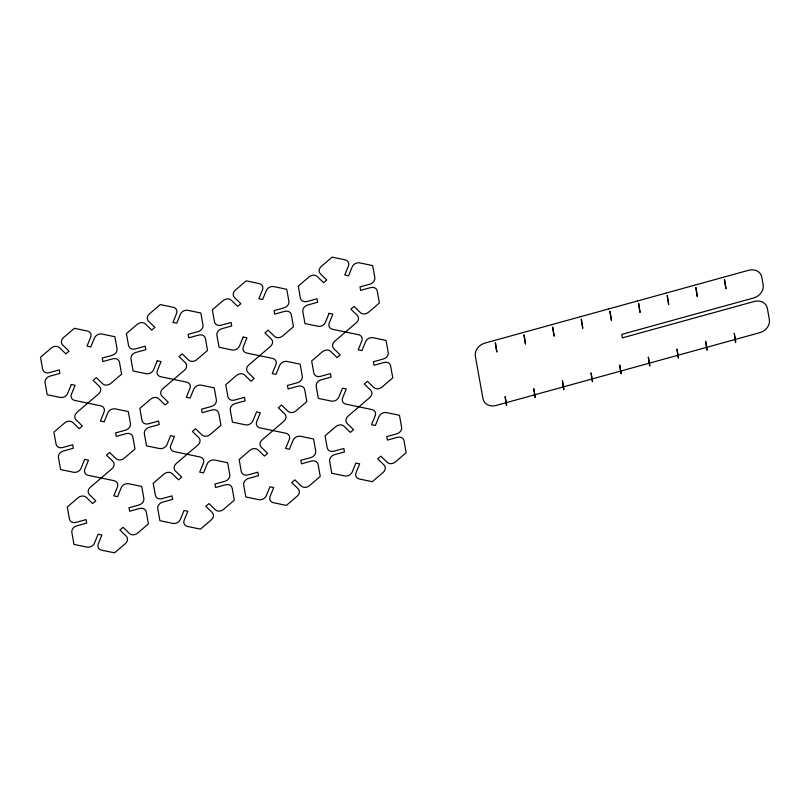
<?xml version="1.0" encoding="UTF-8"?>
<svg xmlns="http://www.w3.org/2000/svg" width="810" height="810" viewBox="0 0 810 810"><rect width="100%" height="100%" fill="white"/><g stroke="black" fill="none" stroke-linecap="round" stroke-linejoin="round"><path stroke-width="1.21" d="M493.948 340.595L485.038 343.055A12.008 9.993 -28 0 0 475.369 356.208L482.952 398.621A12.008 9.993 -28 0 0 496.196 405.435L505.116 402.975M494.232 340.524L522.592 332.687M522.875 332.616L551.235 324.79M551.519 324.709L579.869 316.882M580.163 316.801L608.512 308.975M608.796 308.893L637.156 301.067M637.44 300.986L665.79 293.159M666.083 293.078L694.433 285.252M694.717 285.171L723.077 277.344M723.36 277.263L748.531 270.317A12.008 9.993 -28 0 1 761.775 277.131L763.152 284.867A12.008 9.993 -28 0 1 753.482 298.009L621.736 334.388L622.363 337.881L754.11 301.502A12.008 9.993 -28 0 1 767.353 308.326L769.358 319.555A12.008 9.993 -28 0 1 759.689 332.697L734.528 339.643M505.399 402.894L533.76 395.067M534.043 394.986L562.393 387.16M562.687 387.079L591.037 379.252M591.32 379.171L619.68 371.344M619.964 371.274L648.314 363.437M648.607 363.366L676.957 355.539M677.241 355.458L705.601 347.632M705.885 347.551L734.235 339.724M724.656 279.693L725.983 288.785L724.363 279.774M735.814 342.073L734.255 333.315L735.531 342.154M696.013 287.601L697.339 296.693L695.729 287.682M707.181 349.981L705.611 341.223L706.887 350.062M667.369 295.508L668.696 304.6L667.086 295.589M678.537 357.888L676.968 349.13L678.253 357.959M638.736 303.416L640.062 312.508L638.442 303.497M649.893 365.796L648.324 357.038L649.61 365.867M610.092 311.324L611.418 320.416L609.808 311.404M621.25 373.693L619.69 364.945L620.966 373.774M581.448 319.231L582.775 328.323L581.165 319.312M592.616 381.601L591.047 372.853L592.333 381.682M552.805 327.139L554.131 336.231L552.521 327.21M563.973 389.509L562.403 380.761L563.689 389.59M524.171 335.046L525.498 344.128L523.878 335.117M535.329 397.416L533.77 388.668L535.046 397.497M495.528 342.944L496.854 352.036L495.244 343.025M506.695 405.324L505.126 396.576L506.402 405.405M71.32 384.507L67.675 393.427A6.004 4.992 -28 0 1 60.173 397.416L47.203 394.713L45.056 382.735A6.004 4.992 -28 0 1 49.886 376.164L59.889 373.4L59.262 369.907L49.268 372.671A6.004 4.992 -28 0 1 42.646 369.259L40.5 357.291L51.334 348.006A6.004 4.992 -28 0 1 59.484 347.682L65.833 353.838L68.992 351.135L62.643 344.969A6.004 4.992 -28 0 1 63.524 337.578L74.358 328.303L87.338 331.007A6.004 4.992 -28 0 1 90.649 337.243L87.004 346.164L90.791 346.953L94.436 338.033A6.004 4.992 -28 0 1 101.928 334.044L114.909 336.747L117.055 348.725A6.004 4.992 -28 0 1 112.215 355.296L102.222 358.05L102.85 361.543L112.843 358.789A6.004 4.992 -28 0 1 119.465 362.192L121.611 374.169L110.778 383.444A6.004 4.992 -28 0 1 102.627 383.778L96.279 377.612L93.12 380.325L99.468 386.481A6.004 4.992 -28 0 1 98.587 393.883L76.92 412.432A6.004 4.992 -28 0 0 76.039 419.823L82.387 425.989L79.228 428.692L72.88 422.526A6.004 4.992 -28 0 0 64.729 422.86L53.895 432.135L56.042 444.113A6.004 4.992 -28 0 0 62.664 447.525L72.657 444.761L73.285 448.254L63.291 451.018A6.004 4.992 -28 0 0 58.452 457.589L60.598 469.567L73.578 472.27A6.004 4.992 -28 0 0 81.071 468.281L84.716 459.361L88.503 460.141L84.858 469.071A6.004 4.992 -28 0 0 88.168 475.308L114.129 480.705A6.004 4.992 -28 0 1 117.44 486.942L113.795 495.872L117.582 496.651L121.227 487.731A6.004 4.992 -28 0 1 128.729 483.742L141.709 486.445L143.846 498.423A6.004 4.992 -28 0 1 139.016 504.994L129.013 507.759L129.64 511.252L139.644 508.488A6.004 4.992 -28 0 1 146.256 511.9L148.402 523.878L137.568 533.152A6.004 4.992 -28 0 1 129.418 533.486L123.069 527.32L119.91 530.024L126.259 536.19A6.004 4.992 -28 0 1 125.378 543.581L114.544 552.855L101.574 550.152A6.004 4.992 -28 0 1 98.253 543.915L101.898 534.995L98.121 534.205L94.466 543.135A6.004 4.992 -28 0 1 86.974 547.115L73.993 544.411L71.847 532.443A6.004 4.992 -28 0 1 76.687 525.872L86.68 523.108L86.052 519.615L76.059 522.379A6.004 4.992 -28 0 1 69.437 518.967L67.291 506.989L78.124 497.715A6.004 4.992 -28 0 1 86.285 497.38L92.634 503.547L95.793 500.843L89.444 494.677A6.004 4.992 -28 0 1 90.315 487.286L111.982 468.727A6.004 4.992 -28 0 0 112.863 461.335L106.515 455.169L109.674 452.466L116.022 458.632A6.004 4.992 -28 0 0 124.173 458.298L135.007 449.024L132.86 437.046A6.004 4.992 -28 0 0 126.239 433.633L116.245 436.398L115.617 432.904L125.621 430.14A6.004 4.992 -28 0 0 130.451 423.569L128.304 411.591L115.334 408.898A6.004 4.992 -28 0 0 107.831 412.877L104.186 421.808L100.399 421.018L104.044 412.098A6.004 4.992 -28 0 0 100.734 405.85L74.773 400.454A6.004 4.992 -28 0 1 71.462 394.217L75.107 385.297L71.32 384.507M157.241 360.784L153.596 369.704A6.004 4.992 -28 0 1 146.094 373.693L133.123 370.99L130.977 359.012A6.004 4.992 -28 0 1 135.807 352.441L145.81 349.687L145.182 346.194L135.189 348.948A6.004 4.992 -28 0 1 128.567 345.546L126.421 333.568L137.255 324.294A6.004 4.992 -28 0 1 145.405 323.959L151.754 330.115L154.912 327.412L148.564 321.256A6.004 4.992 -28 0 1 149.445 313.855L160.279 304.58L173.259 307.284A6.004 4.992 -28 0 1 176.57 313.521L172.925 322.441L176.712 323.231L180.357 314.31A6.004 4.992 -28 0 1 187.859 310.321L200.829 313.024L202.976 325.002A6.004 4.992 -28 0 1 198.136 331.574L188.143 334.327L188.77 337.821L198.764 335.067A6.004 4.992 -28 0 1 205.386 338.469L207.532 350.447L196.698 359.721A6.004 4.992 -28 0 1 188.548 360.055L182.199 353.899L179.04 356.602L185.389 362.769A6.004 4.992 -28 0 1 184.508 370.16L162.84 388.709A6.004 4.992 -28 0 0 161.959 396.1L168.308 402.266L165.149 404.97L158.8 398.814A6.004 4.992 -28 0 0 150.65 399.148L139.816 408.422L141.963 420.39A6.004 4.992 -28 0 0 148.584 423.802L158.578 421.048L159.206 424.541L149.212 427.295A6.004 4.992 -28 0 0 144.372 433.866L146.519 445.844L159.499 448.548A6.004 4.992 -28 0 0 166.992 444.558L170.637 435.638L174.423 436.428L170.778 445.348A6.004 4.992 -28 0 0 174.099 451.585L200.05 456.992A6.004 4.992 -28 0 1 203.371 463.229L199.716 472.149L203.502 472.939L207.147 464.008A6.004 4.992 -28 0 1 214.65 460.029L227.63 462.733L229.767 474.7A6.004 4.992 -28 0 1 224.937 481.272L214.944 484.036L215.561 487.529L225.565 484.765A6.004 4.992 -28 0 1 232.186 488.177L234.323 500.155L223.489 509.429A6.004 4.992 -28 0 1 215.339 509.763L208.99 503.597L205.831 506.301L212.179 512.467A6.004 4.992 -28 0 1 211.299 519.868L200.465 529.143L187.495 526.439A6.004 4.992 -28 0 1 184.174 520.202L187.829 511.272L184.042 510.492L180.387 519.413A6.004 4.992 -28 0 1 172.894 523.402L159.914 520.698L157.768 508.72A6.004 4.992 -28 0 1 162.607 502.149L172.601 499.385L171.973 495.892L161.98 498.656A6.004 4.992 -28 0 1 155.358 495.244L153.211 483.266L164.055 473.992A6.004 4.992 -28 0 1 172.206 473.658L178.554 479.824L181.713 477.12L175.365 470.954A6.004 4.992 -28 0 1 176.236 463.563L197.903 445.014A6.004 4.992 -28 0 0 198.784 437.613L192.436 431.457L195.595 428.753L201.943 434.909A6.004 4.992 -28 0 0 210.094 434.575L220.927 425.301L218.781 413.323A6.004 4.992 -28 0 0 212.159 409.921L202.166 412.675L201.538 409.182L211.542 406.428A6.004 4.992 -28 0 0 216.371 399.856L214.225 387.879L201.255 385.175A6.004 4.992 -28 0 0 193.752 389.164L190.107 398.085L186.32 397.295L189.965 388.375A6.004 4.992 -28 0 0 186.654 382.138L160.694 376.731A6.004 4.992 -28 0 1 157.383 370.494L161.028 361.574L157.241 360.784M243.162 337.061L239.517 345.992A6.004 4.992 -28 0 1 232.014 349.971L219.044 347.267L216.898 335.3A6.004 4.992 -28 0 1 221.737 328.728L231.731 325.964L231.103 322.471L221.11 325.235A6.004 4.992 -28 0 1 214.488 321.823L212.341 309.845L223.175 300.571A6.004 4.992 -28 0 1 231.326 300.237L237.674 306.403L240.833 303.699L234.485 297.533A6.004 4.992 -28 0 1 235.366 290.132L246.199 280.857L259.18 283.561A6.004 4.992 -28 0 1 262.491 289.798L258.846 298.728L262.632 299.508L266.277 290.587A6.004 4.992 -28 0 1 273.78 286.598L286.75 289.302L288.897 301.279A6.004 4.992 -28 0 1 284.067 307.851L274.063 310.615L274.691 314.108L284.685 311.344A6.004 4.992 -28 0 1 291.306 314.756L293.453 326.734L282.619 336.008A6.004 4.992 -28 0 1 274.468 336.342L268.12 330.176L264.961 332.88L271.309 339.046A6.004 4.992 -28 0 1 270.429 346.437L248.761 364.986A6.004 4.992 -28 0 0 247.89 372.387L254.239 378.543L251.07 381.247L244.721 375.091A6.004 4.992 -28 0 0 236.571 375.425L225.737 384.699L227.883 396.677A6.004 4.992 -28 0 0 234.505 400.079L244.498 397.325L245.126 400.818L235.133 403.572A6.004 4.992 -28 0 0 230.293 410.143L232.44 422.121L245.42 424.825A6.004 4.992 -28 0 0 252.912 420.835L256.567 411.915L260.344 412.705L256.699 421.625A6.004 4.992 -28 0 0 260.02 427.862L285.97 433.269A6.004 4.992 -28 0 1 289.292 439.506L285.636 448.426L289.423 449.216L293.068 440.296A6.004 4.992 -28 0 1 300.571 436.306L313.551 439.01L315.687 450.988A6.004 4.992 -28 0 1 310.858 457.559L300.864 460.313L301.482 463.806L311.485 461.052A6.004 4.992 -28 0 1 318.107 464.454L320.244 476.432L309.41 485.706A6.004 4.992 -28 0 1 301.259 486.041L294.911 479.884L291.752 482.588L298.1 488.744A6.004 4.992 -28 0 1 297.229 496.145L286.396 505.42L273.416 502.716A6.004 4.992 -28 0 1 270.094 496.479L273.75 487.559L269.963 486.769L266.308 495.69A6.004 4.992 -28 0 1 258.815 499.679L245.835 496.975L243.689 484.998A6.004 4.992 -28 0 1 248.528 478.426L258.522 475.673L257.904 472.179L247.9 474.933A6.004 4.992 -28 0 1 241.279 471.531L239.142 459.553L249.976 450.279A6.004 4.992 -28 0 1 258.127 449.945L264.475 456.101L267.634 453.397L261.286 447.231A6.004 4.992 -28 0 1 262.156 439.84L283.824 421.291A6.004 4.992 -28 0 0 284.705 413.9L278.356 407.734L281.516 405.03L287.864 411.186A6.004 4.992 -28 0 0 296.014 410.852L306.848 401.578L304.702 389.61A6.004 4.992 -28 0 0 298.08 386.198L288.087 388.952L287.459 385.459L297.462 382.705A6.004 4.992 -28 0 0 302.292 376.134L300.156 364.156L287.175 361.452A6.004 4.992 -28 0 0 279.673 365.442L276.028 374.362L272.241 373.572L275.886 364.652A6.004 4.992 -28 0 0 272.575 358.415L246.615 353.008A6.004 4.992 -28 0 1 243.304 346.771L246.949 337.851L243.162 337.061M329.083 313.349L325.438 322.269A6.004 4.992 -28 0 1 317.945 326.258L304.965 323.554L302.818 311.577A6.004 4.992 -28 0 1 307.658 305.005L317.652 302.241L317.024 298.748L307.031 301.512A6.004 4.992 -28 0 1 300.409 298.1L298.262 286.122L309.096 276.848A6.004 4.992 -28 0 1 317.247 276.514L323.595 282.68L326.754 279.976L320.406 273.81A6.004 4.992 -28 0 1 321.286 266.419L332.12 257.145L345.1 259.848A6.004 4.992 -28 0 1 348.411 266.085L344.766 275.005L348.553 275.795L352.198 266.865A6.004 4.992 -28 0 1 359.701 262.885L372.671 265.589L374.817 277.557A6.004 4.992 -28 0 1 369.988 284.128L359.984 286.892L360.612 290.385L370.605 287.621A6.004 4.992 -28 0 1 377.227 291.033L379.374 303.011L368.54 312.285A6.004 4.992 -28 0 1 360.389 312.619L354.041 306.453L350.882 309.157L357.23 315.323A6.004 4.992 -28 0 1 356.349 322.714L334.682 341.273A6.004 4.992 -28 0 0 333.811 348.664L340.159 354.831L337 357.534L330.652 351.368A6.004 4.992 -28 0 0 322.491 351.702L311.658 360.976L313.804 372.954A6.004 4.992 -28 0 0 320.426 376.367L330.419 373.602L331.047 377.095L321.054 379.86A6.004 4.992 -28 0 0 316.214 386.431L318.36 398.409L331.341 401.102A6.004 4.992 -28 0 0 338.833 397.123L342.488 388.192L346.265 388.982L342.62 397.902A6.004 4.992 -28 0 0 345.941 404.149L371.891 409.546A6.004 4.992 -28 0 1 375.212 415.783L371.557 424.703L375.344 425.493L378.999 416.573A6.004 4.992 -28 0 1 386.492 412.584L399.472 415.287L401.618 427.265A6.004 4.992 -28 0 1 396.778 433.836L386.785 436.6L387.403 440.093L397.406 437.329A6.004 4.992 -28 0 1 404.028 440.741L406.164 452.709L395.331 461.994A6.004 4.992 -28 0 1 387.18 462.318L380.832 456.162L377.673 458.865L384.021 465.031A6.004 4.992 -28 0 1 383.15 472.422L372.317 481.697L359.336 478.993A6.004 4.992 -28 0 1 356.015 472.757L359.67 463.836L355.884 463.047L352.239 471.967A6.004 4.992 -28 0 1 344.736 475.956L331.756 473.253L329.619 461.275A6.004 4.992 -28 0 1 334.449 454.704L344.442 451.95L343.825 448.457L333.821 451.21A6.004 4.992 -28 0 1 327.2 447.808L325.063 435.831L335.897 426.556A6.004 4.992 -28 0 1 344.048 426.222L350.396 432.388L353.555 429.675L347.207 423.519A6.004 4.992 -28 0 1 348.077 416.117L369.745 397.568A6.004 4.992 -28 0 0 370.626 390.177L364.277 384.011L367.436 381.308L373.785 387.474A6.004 4.992 -28 0 0 381.935 387.139L392.769 377.865L390.623 365.887A6.004 4.992 -28 0 0 384.011 362.475L374.007 365.239L373.38 361.746L383.383 358.982A6.004 4.992 -28 0 0 388.213 352.411L386.076 340.433L373.096 337.729A6.004 4.992 -28 0 0 365.593 341.719L361.949 350.639L358.162 349.859L361.817 340.929A6.004 4.992 -28 0 0 358.496 334.692L332.546 329.295A6.004 4.992 -28 0 1 329.225 323.058L332.869 314.128L329.083 313.349"/></g></svg>
